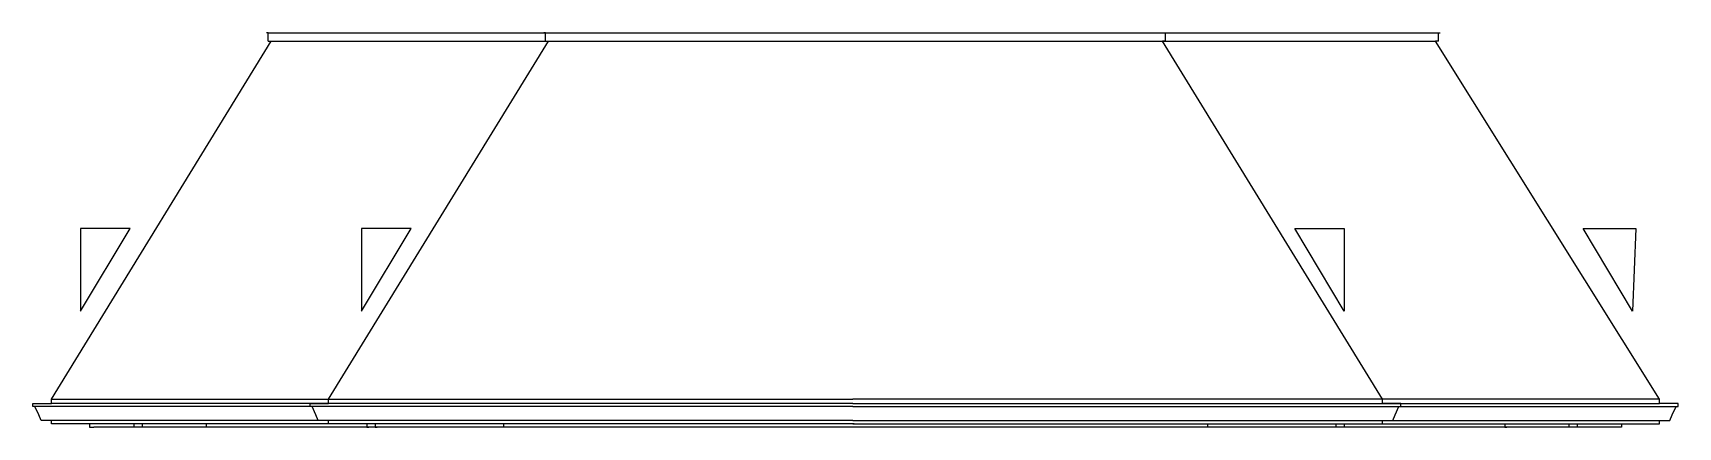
# Model space of a CAD drawing. Header units: metres. Extents: x -200 to 200, y 0 to 96.
import ezdxf

# ---------------------------------------------------------------- set-up
doc = ezdxf.new("R2010")
doc.units = ezdxf.units.M

msp = doc.modelspace()

# ---------------------------------------------------------------- linework, layer by layer
at = {"layer": 'EL-Trim', "color": 8}
for p, q in [((-175, 0.75), (-175, 0)), ((-173, 0.75), (-173, 0)), ((173, 0.75), (173, 0)), ((175, 0.75), (175, 0))]:
    msp.add_line(p, q, dxfattribs=at)
at = {"layer": 'FP-Hatch'}
for p, q in [((-142.44, 95.5), (141.38, 95.5)), ((-0.63, 5), (-199, 5)), ((-0.63, 5.75), (-195, 5.75)), ((-0.63, 5.75), (195, 5.75)), ((-0.63, 5), (199, 5)), ((-0.63, 1.62), (-195, 1.62)), ((-2.63, 0), (-184.75, 0)), ((184.75, 0), (-2.63, 0)), ((-0.63, 1.62), (195, 1.62))]:
    msp.add_line(p, q, dxfattribs=at)
at = {"layer": 'FP-Note', "elevation": 0.16}
for points in [[(-175.95, 48.11), (-187.95, 48.11), (-187.95, 28.11), (-175.95, 48.11)], [(-107.79, 48.11), (-119.79, 48.11), (-119.79, 28.11), (-107.79, 48.11)], [(106.52, 48.11), (118.52, 48.11), (118.52, 28.11), (106.52, 48.11)], [(176.47, 48.11), (189.23, 48.11), (188.47, 28.11), (176.47, 48.11)]]:
    msp.add_lwpolyline(points, dxfattribs=at)
at = {"layer": 'FP-Proposed Wall'}
for p, q in [((-142.44, 95.5), (-142.81, 95.5)), ((-142.44, 93.5), (-142.44, 95.5)), ((-142.44, 93.5), (-141.69, 93.5)), ((-141.69, 93.5), (140.63, 93.5)), ((-75.22, 95.5), (-75.59, 95.5)), ((-75.22, 93.5), (-75.22, 95.5)), ((-75.22, 93.5), (-74.47, 93.5)), ((75.21, 93.5), (74.46, 93.5)), ((75.21, 95.5), (75.59, 95.5)), ((75.21, 93.5), (75.21, 95.5)), ((141.38, 93.5), (140.63, 93.5)), ((141.38, 95.5), (141.76, 95.5)), ((141.38, 93.5), (141.38, 95.5)), ((-185.75, 0.75), (-195, 0.75)), ((-185.75, 0.75), (-185.75, 0)), ((-185.75, 0.75), (-185.75, 0)), ((-185.75, 0), (-184.75, 0)), ((-116.53, 0.75), (-127.78, 0.75)), ((-116.53, 0.75), (-116.53, 0)), ((-116.53, 0), (-116.03, 0)), ((-85.37, 0.75), (-85.37, 0)), ((85.37, 0.75), (85.37, 0)), ((116.51, 0), (116.01, 0)), ((116.51, 0.75), (116.51, 0)), ((116.53, 0.75), (127.78, 0.75)), ((185.75, 0), (184.75, 0)), ((185.75, 0.75), (185.75, 0)), ((185.75, 0.75), (185.75, 0)), ((185.75, 0.75), (195, 0.75)), ((195, 1.62), (197.5, 1.62))]:
    msp.add_line(p, q, dxfattribs=at)
for points in [[(-195, 6.75), (-141.69, 93.5)], [(-127.78, 6.75), (-74.47, 93.5)], [(127.78, 6.75), (74.46, 93.5)], [(195, 6.75), (140.63, 93.5)], [(-195, 0.75), (-195, 1.62), (-197.5, 1.62), (-198.1, 2.95), (-199, 5), (-199.5, 5), (-199.5, 5.75), (-195, 5.75), (-195, 6.75)], [(-195, 6.75), (-0.63, 6.75)], [(-127.78, 0.75), (-127.78, 1.62), (-130.28, 1.62), (-130.88, 2.95), (-131.78, 5), (-132.28, 5), (-132.28, 5.75), (-127.78, 5.75), (-127.78, 6.75)], [(195, 6.75), (-0.63, 6.75)], [(127.78, 0.75), (127.78, 1.62), (130.28, 1.62), (130.88, 2.95), (131.78, 5), (132.28, 5), (132.28, 5.75), (127.78, 5.75), (127.78, 6.75)], [(199.5, 5.75), (195, 5.75), (195, 6.75)], [(197.5, 1.62), (198.1, 2.95), (199, 5), (199.5, 5)], [(199.5, 5), (199.5, 5.75)], [(-0.32, 0.75), (-185.75, 0.75)], [(-185.75, 0), (-184.75, 0)], [(-0.63, 0.75), (185.75, 0.75)], [(185.75, 0), (184.75, 0)], [(195, 0.75), (195, 1.62), (195, 1.62)]]:
    msp.add_lwpolyline(points, dxfattribs=at)
at = {"layer": 'FP-Stair'}
for p, q in [((-157.47, 0), (-157.97, 0)), ((-157.47, 0.75), (-157.47, 0)), ((-118.53, 0.75), (-118.53, 0)), ((-118.53, 0), (-118.03, 0)), ((118.53, 0), (118.03, 0)), ((118.53, 0.75), (118.53, 0)), ((157.47, 0.75), (157.47, 0)), ((157.47, 0), (157.97, 0))]:
    msp.add_line(p, q, dxfattribs=at)

doc.saveas('drawing.dxf')
